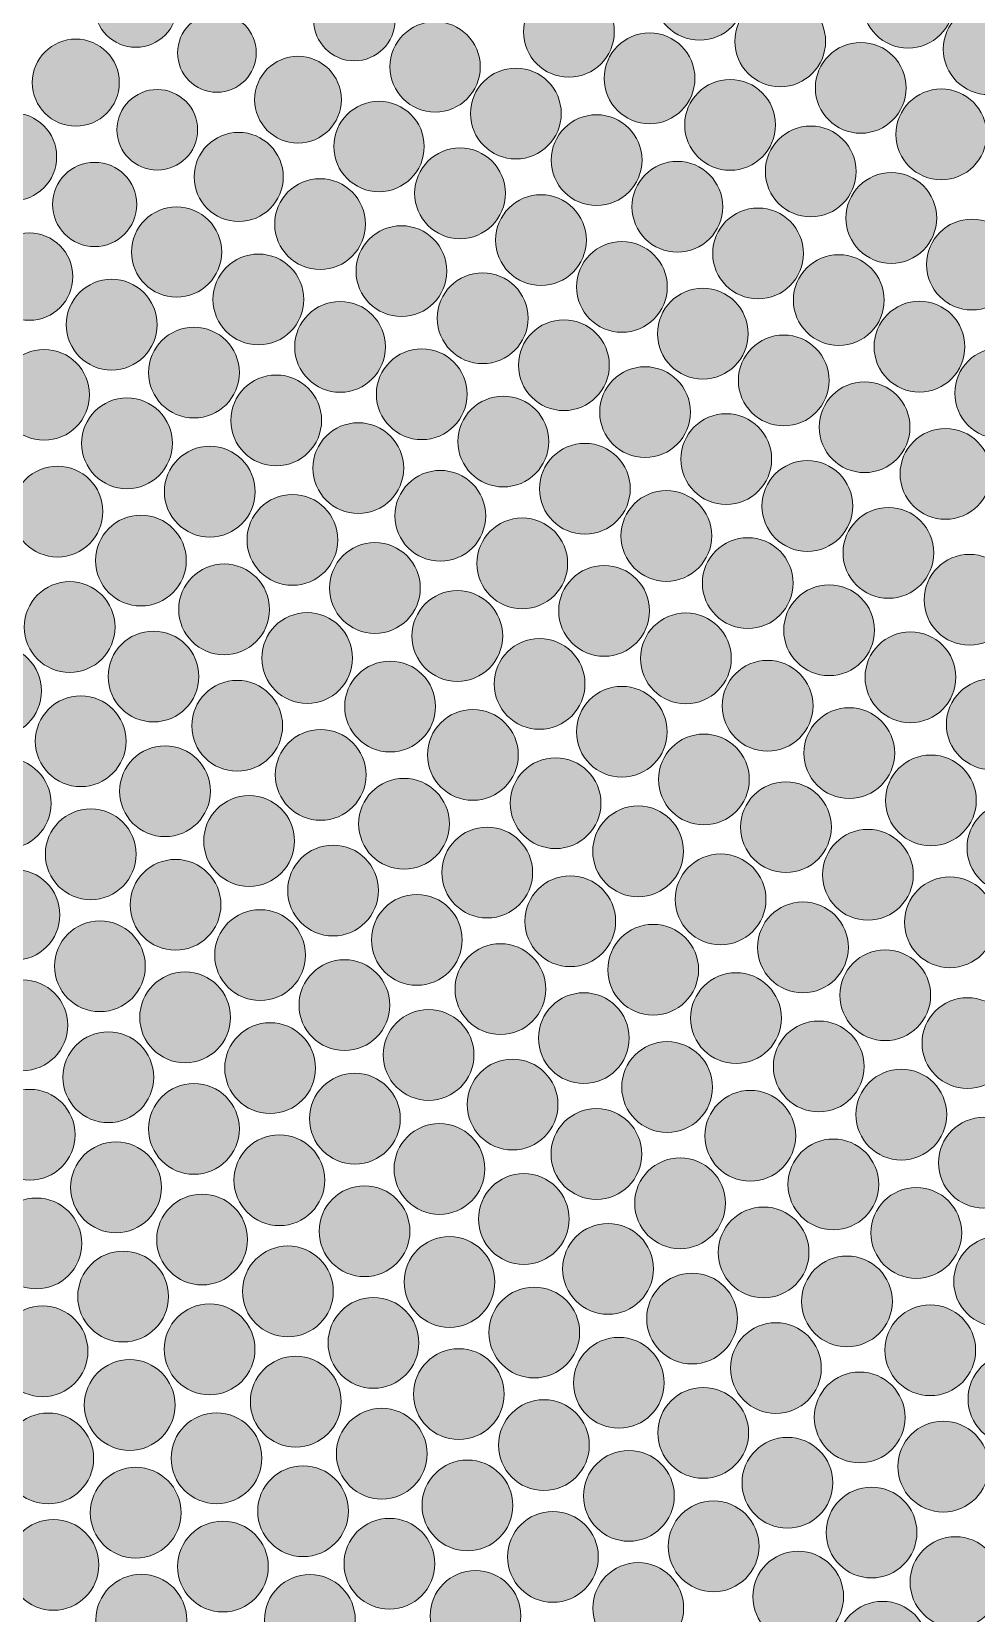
# Model space of a CAD drawing. Extents: x 3515 to 4006, y 175 to 667.
# Drawn here: x 3858 to 3908.4, y 257.7 to 342.1 of the extents above; entities that cross this region are included whole.
import ezdxf

# ---------------------------------------------------------------- set-up
doc = ezdxf.new("R2010")
doc.units = 0
doc.header["$MEASUREMENT"] = 0
doc.layers.add('Capa 1', color=7, linetype='Continuous', lineweight=0)

# ---------------------------------------------------------------- blocks, each defined once
blk = doc.blocks.new('Block_0')
at = {"layer": 'Capa 1', "true_color": 0x000000, "transparency": 33554687}
h = blk.add_hatch(color=18, dxfattribs=at)
h.dxf.hatch_style = 2
edge = h.paths.add_edge_path()
edge.add_arc((3893.641, 344.034), 2.421, 0, 360)
h = blk.add_hatch(color=18, dxfattribs=at)
h.dxf.hatch_style = 2
edge = h.paths.add_edge_path()
edge.add_arc((3904.763, 343.613), 2.421, 0, 360)
h = blk.add_hatch(color=18, dxfattribs=at)
h.dxf.hatch_style = 2
edge = h.paths.add_edge_path()
edge.add_arc((3863.562, 343.442), 2.205, 0, 360)
h = blk.add_hatch(color=18, dxfattribs=at)
h.dxf.hatch_style = 2
edge = h.paths.add_edge_path()
edge.add_arc((3875.22, 342.68), 2.167, 0, 360)
h = blk.add_hatch(color=18, dxfattribs=at)
h.dxf.hatch_style = 2
edge = h.paths.add_edge_path()
edge.add_arc((3886.667, 342.061), 2.421, 0, 360)
h = blk.add_hatch(color=18, dxfattribs=at)
h.dxf.hatch_style = 2
edge = h.paths.add_edge_path()
edge.add_arc((3897.939, 341.553), 2.421, 0, 360)
h = blk.add_hatch(color=18, dxfattribs=at)
h.dxf.hatch_style = 2
edge = h.paths.add_edge_path()
edge.add_arc((3909.063, 341.13), 2.421, 0, 360)
h = blk.add_hatch(color=18, dxfattribs=at)
h.dxf.hatch_style = 2
edge = h.paths.add_edge_path()
edge.add_arc((3867.889, 340.941), 2.101, 0, 360)
h = blk.add_hatch(color=18, dxfattribs=at)
h.dxf.hatch_style = 2
edge = h.paths.add_edge_path()
edge.add_arc((3879.529, 340.191), 2.41, 0, 360)
h = blk.add_hatch(color=18, dxfattribs=at)
h.dxf.hatch_style = 2
edge = h.paths.add_edge_path()
edge.add_arc((3860.358, 339.352), 2.321, 0, 360)
h = blk.add_hatch(color=18, dxfattribs=at)
h.dxf.hatch_style = 2
edge = h.paths.add_edge_path()
edge.add_arc((3890.968, 339.579), 2.421, 0, 360)
h = blk.add_hatch(color=18, dxfattribs=at)
h.dxf.hatch_style = 2
edge = h.paths.add_edge_path()
edge.add_arc((3902.237, 339.072), 2.421, 0, 360)
h = blk.add_hatch(color=18, dxfattribs=at)
h.dxf.hatch_style = 2
edge = h.paths.add_edge_path()
edge.add_arc((3872.213, 338.442), 2.315, 0, 360)
h = blk.add_hatch(color=18, dxfattribs=at)
h.dxf.hatch_style = 2
edge = h.paths.add_edge_path()
edge.add_arc((3883.837, 337.703), 2.421, 0, 360)
h = blk.add_hatch(color=18, dxfattribs=at)
h.dxf.hatch_style = 2
edge = h.paths.add_edge_path()
edge.add_arc((3895.267, 337.096), 2.421, 0, 360)
h = blk.add_hatch(color=18, dxfattribs=at)
h.dxf.hatch_style = 2
edge = h.paths.add_edge_path()
edge.add_arc((3864.706, 336.834), 2.15, 0, 360)
h = blk.add_hatch(color=18, dxfattribs=at)
h.dxf.hatch_style = 2
edge = h.paths.add_edge_path()
edge.add_arc((3876.536, 335.944), 2.411, 0, 360)
h = blk.add_hatch(color=18, dxfattribs=at)
h.dxf.hatch_style = 2
edge = h.paths.add_edge_path()
edge.add_arc((3906.534, 336.591), 2.421, 0, 360)
h = blk.add_hatch(color=18, dxfattribs=at)
h.dxf.hatch_style = 2
edge = h.paths.add_edge_path()
edge.add_arc((3856.991, 335.394), 2.346, 0, 360)
h = blk.add_hatch(color=18, dxfattribs=at)
h.dxf.hatch_style = 2
edge = h.paths.add_edge_path()
edge.add_arc((3888.145, 335.216), 2.421, 0, 360)
h = blk.add_hatch(color=18, dxfattribs=at)
h.dxf.hatch_style = 2
edge = h.paths.add_edge_path()
edge.add_arc((3869.05, 334.319), 2.377, 0, 360)
h = blk.add_hatch(color=18, dxfattribs=at)
h.dxf.hatch_style = 2
edge = h.paths.add_edge_path()
edge.add_arc((3899.567, 334.613), 2.421, 0, 360)
h = blk.add_hatch(color=18, dxfattribs=at)
h.dxf.hatch_style = 2
edge = h.paths.add_edge_path()
edge.add_arc((3880.857, 333.447), 2.42, 0, 360)
h = blk.add_hatch(color=18, dxfattribs=at)
h.dxf.hatch_style = 2
edge = h.paths.add_edge_path()
edge.add_arc((3861.365, 332.854), 2.246, 0, 360)
h = blk.add_hatch(color=18, dxfattribs=at)
h.dxf.hatch_style = 2
edge = h.paths.add_edge_path()
edge.add_arc((3892.452, 332.729), 2.421, 0, 360)
h = blk.add_hatch(color=18, dxfattribs=at)
h.dxf.hatch_style = 2
edge = h.paths.add_edge_path()
edge.add_arc((3873.391, 331.807), 2.421, 0, 360)
h = blk.add_hatch(color=18, dxfattribs=at)
h.dxf.hatch_style = 2
edge = h.paths.add_edge_path()
edge.add_arc((3903.867, 332.131), 2.421, 0, 360)
h = blk.add_hatch(color=18, dxfattribs=at)
h.dxf.hatch_style = 2
edge = h.paths.add_edge_path()
edge.add_arc((3885.176, 330.951), 2.421, 0, 360)
h = blk.add_hatch(color=18, dxfattribs=at)
h.dxf.hatch_style = 2
edge = h.paths.add_edge_path()
edge.add_arc((3865.735, 330.318), 2.406, 0, 360)
h = blk.add_hatch(color=18, dxfattribs=at)
h.dxf.hatch_style = 2
edge = h.paths.add_edge_path()
edge.add_arc((3896.758, 330.242), 2.421, 0, 360)
h = blk.add_hatch(color=18, dxfattribs=at)
h.dxf.hatch_style = 2
edge = h.paths.add_edge_path()
edge.add_arc((3877.729, 329.297), 2.421, 0, 360)
h = blk.add_hatch(color=18, dxfattribs=at)
h.dxf.hatch_style = 2
edge = h.paths.add_edge_path()
edge.add_arc((3908.167, 329.649), 2.421, 0, 360)
h = blk.add_hatch(color=18, dxfattribs=at)
h.dxf.hatch_style = 2
edge = h.paths.add_edge_path()
edge.add_arc((3857.873, 329.005), 2.33, 0, 360)
h = blk.add_hatch(color=18, dxfattribs=at)
h.dxf.hatch_style = 2
edge = h.paths.add_edge_path()
edge.add_arc((3889.494, 328.456), 2.421, 0, 360)
h = blk.add_hatch(color=18, dxfattribs=at)
h.dxf.hatch_style = 2
edge = h.paths.add_edge_path()
edge.add_arc((3870.099, 327.786), 2.421, 0, 360)
h = blk.add_hatch(color=18, dxfattribs=at)
h.dxf.hatch_style = 2
edge = h.paths.add_edge_path()
edge.add_arc((3901.064, 327.755), 2.421, 0, 360)
h = blk.add_hatch(color=18, dxfattribs=at)
h.dxf.hatch_style = 2
edge = h.paths.add_edge_path()
edge.add_arc((3882.065, 326.788), 2.421, 0, 360)
h = blk.add_hatch(color=18, dxfattribs=at)
h.dxf.hatch_style = 2
edge = h.paths.add_edge_path()
edge.add_arc((3862.272, 326.443), 2.421, 0, 360)
h = blk.add_hatch(color=18, dxfattribs=at)
h.dxf.hatch_style = 2
edge = h.paths.add_edge_path()
edge.add_arc((3893.811, 325.962), 2.421, 0, 360)
h = blk.add_hatch(color=18, dxfattribs=at)
h.dxf.hatch_style = 2
edge = h.paths.add_edge_path()
edge.add_arc((3874.459, 325.258), 2.421, 0, 360)
h = blk.add_hatch(color=18, dxfattribs=at)
h.dxf.hatch_style = 2
edge = h.paths.add_edge_path()
edge.add_arc((3905.369, 325.269), 2.421, 0, 360)
h = blk.add_hatch(color=18, dxfattribs=at)
h.dxf.hatch_style = 2
edge = h.paths.add_edge_path()
edge.add_arc((3886.399, 324.282), 2.421, 0, 360)
h = blk.add_hatch(color=18, dxfattribs=at)
h.dxf.hatch_style = 2
edge = h.paths.add_edge_path()
edge.add_arc((3866.664, 323.887), 2.421, 0, 360)
h = blk.add_hatch(color=18, dxfattribs=at)
h.dxf.hatch_style = 2
edge = h.paths.add_edge_path()
edge.add_arc((3898.127, 323.468), 2.421, 0, 360)
h = blk.add_hatch(color=18, dxfattribs=at)
h.dxf.hatch_style = 2
edge = h.paths.add_edge_path()
edge.add_arc((3858.667, 322.701), 2.42, 0, 360)
h = blk.add_hatch(color=18, dxfattribs=at)
h.dxf.hatch_style = 2
edge = h.paths.add_edge_path()
edge.add_arc((3878.816, 322.734), 2.421, 0, 360)
h = blk.add_hatch(color=18, dxfattribs=at)
h.dxf.hatch_style = 2
edge = h.paths.add_edge_path()
edge.add_arc((3909.674, 322.784), 2.421, 0, 360)
h = blk.add_hatch(color=18, dxfattribs=at)
h.dxf.hatch_style = 2
edge = h.paths.add_edge_path()
edge.add_arc((3890.73, 321.777), 2.421, 0, 360)
h = blk.add_hatch(color=18, dxfattribs=at)
h.dxf.hatch_style = 2
edge = h.paths.add_edge_path()
edge.add_arc((3871.05, 321.336), 2.421, 0, 360)
h = blk.add_hatch(color=18, dxfattribs=at)
h.dxf.hatch_style = 2
edge = h.paths.add_edge_path()
edge.add_arc((3902.442, 320.976), 2.421, 0, 360)
h = blk.add_hatch(color=18, dxfattribs=at)
h.dxf.hatch_style = 2
edge = h.paths.add_edge_path()
edge.add_arc((3863.09, 320.115), 2.421, 0, 360)
h = blk.add_hatch(color=18, dxfattribs=at)
h.dxf.hatch_style = 2
edge = h.paths.add_edge_path()
edge.add_arc((3883.168, 320.212), 2.421, 0, 360)
h = blk.add_hatch(color=18, dxfattribs=at)
h.dxf.hatch_style = 2
edge = h.paths.add_edge_path()
edge.add_arc((3895.06, 319.274), 2.421, 0, 360)
h = blk.add_hatch(color=18, dxfattribs=at)
h.dxf.hatch_style = 2
edge = h.paths.add_edge_path()
edge.add_arc((3875.431, 318.791), 2.421, 0, 360)
h = blk.add_hatch(color=18, dxfattribs=at)
h.dxf.hatch_style = 2
edge = h.paths.add_edge_path()
edge.add_arc((3906.756, 318.484), 2.421, 0, 360)
h = blk.add_hatch(color=18, dxfattribs=at)
h.dxf.hatch_style = 2
edge = h.paths.add_edge_path()
edge.add_arc((3867.506, 317.536), 2.421, 0, 360)
h = blk.add_hatch(color=18, dxfattribs=at)
h.dxf.hatch_style = 2
edge = h.paths.add_edge_path()
edge.add_arc((3887.518, 317.692), 2.421, 0, 360)
h = blk.add_hatch(color=18, dxfattribs=at)
h.dxf.hatch_style = 2
edge = h.paths.add_edge_path()
edge.add_arc((3859.383, 316.473), 2.421, 0, 360)
h = blk.add_hatch(color=18, dxfattribs=at)
h.dxf.hatch_style = 2
edge = h.paths.add_edge_path()
edge.add_arc((3899.387, 316.772), 2.421, 0, 360)
h = blk.add_hatch(color=18, dxfattribs=at)
h.dxf.hatch_style = 2
edge = h.paths.add_edge_path()
edge.add_arc((3879.806, 316.249), 2.421, 0, 360)
h = blk.add_hatch(color=18, dxfattribs=at)
h.dxf.hatch_style = 2
edge = h.paths.add_edge_path()
edge.add_arc((3871.915, 314.964), 2.421, 0, 360)
h = blk.add_hatch(color=18, dxfattribs=at)
h.dxf.hatch_style = 2
edge = h.paths.add_edge_path()
edge.add_arc((3891.865, 315.176), 2.421, 0, 360)
h = blk.add_hatch(color=18, dxfattribs=at)
h.dxf.hatch_style = 2
edge = h.paths.add_edge_path()
edge.add_arc((3903.713, 314.271), 2.421, 0, 360)
h = blk.add_hatch(color=18, dxfattribs=at)
h.dxf.hatch_style = 2
edge = h.paths.add_edge_path()
edge.add_arc((3863.832, 313.862), 2.421, 0, 360)
h = blk.add_hatch(color=18, dxfattribs=at)
h.dxf.hatch_style = 2
edge = h.paths.add_edge_path()
edge.add_arc((3884.178, 313.712), 2.421, 0, 360)
h = blk.add_hatch(color=18, dxfattribs=at)
h.dxf.hatch_style = 2
edge = h.paths.add_edge_path()
edge.add_arc((3876.317, 312.399), 2.421, 0, 360)
h = blk.add_hatch(color=18, dxfattribs=at)
h.dxf.hatch_style = 2
edge = h.paths.add_edge_path()
edge.add_arc((3896.208, 312.661), 2.421, 0, 360)
h = blk.add_hatch(color=18, dxfattribs=at)
h.dxf.hatch_style = 2
edge = h.paths.add_edge_path()
edge.add_arc((3908.038, 311.771), 2.421, 0, 360)
h = blk.add_hatch(color=18, dxfattribs=at)
h.dxf.hatch_style = 2
edge = h.paths.add_edge_path()
edge.add_arc((3868.271, 311.259), 2.421, 0, 360)
h = blk.add_hatch(color=18, dxfattribs=at)
h.dxf.hatch_style = 2
edge = h.paths.add_edge_path()
edge.add_arc((3888.545, 311.178), 2.421, 0, 360)
h = blk.add_hatch(color=18, dxfattribs=at)
h.dxf.hatch_style = 2
edge = h.paths.add_edge_path()
edge.add_arc((3860.031, 310.318), 2.421, 0, 360)
h = blk.add_hatch(color=18, dxfattribs=at)
h.dxf.hatch_style = 2
edge = h.paths.add_edge_path()
edge.add_arc((3880.713, 309.839), 2.421, 0, 360)
h = blk.add_hatch(color=18, dxfattribs=at)
h.dxf.hatch_style = 2
edge = h.paths.add_edge_path()
edge.add_arc((3900.55, 310.148), 2.421, 0, 360)
h = blk.add_hatch(color=18, dxfattribs=at)
h.dxf.hatch_style = 2
edge = h.paths.add_edge_path()
edge.add_arc((3872.703, 308.665), 2.421, 0, 360)
h = blk.add_hatch(color=18, dxfattribs=at)
h.dxf.hatch_style = 2
edge = h.paths.add_edge_path()
edge.add_arc((3892.908, 308.647), 2.421, 0, 360)
h = blk.add_hatch(color=18, dxfattribs=at)
h.dxf.hatch_style = 2
edge = h.paths.add_edge_path()
edge.add_arc((3864.505, 307.679), 2.421, 0, 360)
h = blk.add_hatch(color=18, dxfattribs=at)
h.dxf.hatch_style = 2
edge = h.paths.add_edge_path()
edge.add_arc((3885.103, 307.284), 2.421, 0, 360)
h = blk.add_hatch(color=18, dxfattribs=at)
h.dxf.hatch_style = 2
edge = h.paths.add_edge_path()
edge.add_arc((3904.889, 307.637), 2.421, 0, 360)
h = blk.add_hatch(color=18, dxfattribs=at)
h.dxf.hatch_style = 2
edge = h.paths.add_edge_path()
edge.add_arc((3856.109, 306.908), 2.421, 0, 360)
h = blk.add_hatch(color=18, dxfattribs=at)
h.dxf.hatch_style = 2
edge = h.paths.add_edge_path()
edge.add_arc((3877.127, 306.078), 2.421, 0, 360)
h = blk.add_hatch(color=18, dxfattribs=at)
h.dxf.hatch_style = 2
edge = h.paths.add_edge_path()
edge.add_arc((3897.268, 306.119), 2.421, 0, 360)
h = blk.add_hatch(color=18, dxfattribs=at)
h.dxf.hatch_style = 2
edge = h.paths.add_edge_path()
edge.add_arc((3868.969, 305.051), 2.421, 0, 360)
h = blk.add_hatch(color=18, dxfattribs=at)
h.dxf.hatch_style = 2
edge = h.paths.add_edge_path()
edge.add_arc((3889.489, 304.734), 2.421, 0, 360)
h = blk.add_hatch(color=18, dxfattribs=at)
h.dxf.hatch_style = 2
edge = h.paths.add_edge_path()
edge.add_arc((3909.226, 305.128), 2.421, 0, 360)
h = blk.add_hatch(color=18, dxfattribs=at)
h.dxf.hatch_style = 2
edge = h.paths.add_edge_path()
edge.add_arc((3860.62, 304.228), 2.421, 0, 360)
h = blk.add_hatch(color=18, dxfattribs=at)
h.dxf.hatch_style = 2
edge = h.paths.add_edge_path()
edge.add_arc((3881.544, 303.498), 2.421, 0, 360)
h = blk.add_hatch(color=18, dxfattribs=at)
h.dxf.hatch_style = 2
edge = h.paths.add_edge_path()
edge.add_arc((3901.625, 303.594), 2.421, 0, 360)
h = blk.add_hatch(color=18, dxfattribs=at)
h.dxf.hatch_style = 2
edge = h.paths.add_edge_path()
edge.add_arc((3873.423, 302.433), 2.421, 0, 360)
h = blk.add_hatch(color=18, dxfattribs=at)
h.dxf.hatch_style = 2
edge = h.paths.add_edge_path()
edge.add_arc((3893.87, 302.188), 2.421, 0, 360)
h = blk.add_hatch(color=18, dxfattribs=at)
h.dxf.hatch_style = 2
edge = h.paths.add_edge_path()
edge.add_arc((3865.118, 301.561), 2.421, 0, 360)
h = blk.add_hatch(color=18, dxfattribs=at)
h.dxf.hatch_style = 2
edge = h.paths.add_edge_path()
edge.add_arc((3856.62, 300.91), 2.421, 0, 360)
h = blk.add_hatch(color=18, dxfattribs=at)
h.dxf.hatch_style = 2
edge = h.paths.add_edge_path()
edge.add_arc((3885.955, 300.924), 2.421, 0, 360)
h = blk.add_hatch(color=18, dxfattribs=at)
h.dxf.hatch_style = 2
edge = h.paths.add_edge_path()
edge.add_arc((3905.978, 301.072), 2.421, 0, 360)
h = blk.add_hatch(color=18, dxfattribs=at)
h.dxf.hatch_style = 2
edge = h.paths.add_edge_path()
edge.add_arc((3877.869, 299.824), 2.421, 0, 360)
h = blk.add_hatch(color=18, dxfattribs=at)
h.dxf.hatch_style = 2
edge = h.paths.add_edge_path()
edge.add_arc((3898.247, 299.645), 2.421, 0, 360)
h = blk.add_hatch(color=18, dxfattribs=at)
h.dxf.hatch_style = 2
edge = h.paths.add_edge_path()
edge.add_arc((3869.606, 298.907), 2.421, 0, 360)
h = blk.add_hatch(color=18, dxfattribs=at)
h.dxf.hatch_style = 2
edge = h.paths.add_edge_path()
edge.add_arc((3861.156, 298.199), 2.421, 0, 360)
h = blk.add_hatch(color=18, dxfattribs=at)
h.dxf.hatch_style = 2
edge = h.paths.add_edge_path()
edge.add_arc((3890.359, 298.356), 2.421, 0, 360)
h = blk.add_hatch(color=18, dxfattribs=at)
h.dxf.hatch_style = 2
edge = h.paths.add_edge_path()
edge.add_arc((3910.329, 298.551), 2.421, 0, 360)
h = blk.add_hatch(color=18, dxfattribs=at)
h.dxf.hatch_style = 2
edge = h.paths.add_edge_path()
edge.add_arc((3882.308, 297.223), 2.421, 0, 360)
h = blk.add_hatch(color=18, dxfattribs=at)
h.dxf.hatch_style = 2
edge = h.paths.add_edge_path()
edge.add_arc((3902.62, 297.106), 2.421, 0, 360)
h = blk.add_hatch(color=18, dxfattribs=at)
h.dxf.hatch_style = 2
edge = h.paths.add_edge_path()
edge.add_arc((3874.084, 296.264), 2.421, 0, 360)
h = blk.add_hatch(color=18, dxfattribs=at)
h.dxf.hatch_style = 2
edge = h.paths.add_edge_path()
edge.add_arc((3865.679, 295.504), 2.421, 0, 360)
h = blk.add_hatch(color=18, dxfattribs=at)
h.dxf.hatch_style = 2
edge = h.paths.add_edge_path()
edge.add_arc((3894.759, 295.793), 2.421, 0, 360)
h = blk.add_hatch(color=18, dxfattribs=at)
h.dxf.hatch_style = 2
edge = h.paths.add_edge_path()
edge.add_arc((3857.086, 294.969), 2.421, 0, 360)
h = blk.add_hatch(color=18, dxfattribs=at)
h.dxf.hatch_style = 2
edge = h.paths.add_edge_path()
edge.add_arc((3886.739, 294.629), 2.421, 0, 360)
h = blk.add_hatch(color=18, dxfattribs=at)
h.dxf.hatch_style = 2
edge = h.paths.add_edge_path()
edge.add_arc((3906.989, 294.571), 2.421, 0, 360)
h = blk.add_hatch(color=18, dxfattribs=at)
h.dxf.hatch_style = 2
edge = h.paths.add_edge_path()
edge.add_arc((3870.19, 292.823), 2.421, 0, 360)
h = blk.add_hatch(color=18, dxfattribs=at)
h.dxf.hatch_style = 2
edge = h.paths.add_edge_path()
edge.add_arc((3878.552, 293.632), 2.421, 0, 360)
h = blk.add_hatch(color=18, dxfattribs=at)
h.dxf.hatch_style = 2
edge = h.paths.add_edge_path()
edge.add_arc((3899.153, 293.235), 2.421, 0, 360)
h = blk.add_hatch(color=18, dxfattribs=at)
h.dxf.hatch_style = 2
edge = h.paths.add_edge_path()
edge.add_arc((3861.646, 292.227), 2.421, 0, 360)
h = blk.add_hatch(color=18, dxfattribs=at)
h.dxf.hatch_style = 2
edge = h.paths.add_edge_path()
edge.add_arc((3891.163, 292.042), 2.421, 0, 360)
h = blk.add_hatch(color=18, dxfattribs=at)
h.dxf.hatch_style = 2
edge = h.paths.add_edge_path()
edge.add_arc((3883.011, 291.008), 2.421, 0, 360)
h = blk.add_hatch(color=18, dxfattribs=at)
h.dxf.hatch_style = 2
edge = h.paths.add_edge_path()
edge.add_arc((3903.543, 290.681), 2.421, 0, 360)
h = blk.add_hatch(color=18, dxfattribs=at)
h.dxf.hatch_style = 2
edge = h.paths.add_edge_path()
edge.add_arc((3866.192, 289.503), 2.421, 0, 360)
h = blk.add_hatch(color=18, dxfattribs=at)
h.dxf.hatch_style = 2
edge = h.paths.add_edge_path()
edge.add_arc((3874.69, 290.154), 2.421, 0, 360)
h = blk.add_hatch(color=18, dxfattribs=at)
h.dxf.hatch_style = 2
edge = h.paths.add_edge_path()
edge.add_arc((3895.581, 289.461), 2.421, 0, 360)
h = blk.add_hatch(color=18, dxfattribs=at)
h.dxf.hatch_style = 2
edge = h.paths.add_edge_path()
edge.add_arc((3857.51, 289.08), 2.421, 0, 360)
h = blk.add_hatch(color=18, dxfattribs=at)
h.dxf.hatch_style = 2
edge = h.paths.add_edge_path()
edge.add_arc((3887.463, 288.393), 2.421, 0, 360)
h = blk.add_hatch(color=18, dxfattribs=at)
h.dxf.hatch_style = 2
edge = h.paths.add_edge_path()
edge.add_arc((3907.928, 288.131), 2.421, 0, 360)
h = blk.add_hatch(color=18, dxfattribs=at)
h.dxf.hatch_style = 2
edge = h.paths.add_edge_path()
edge.add_arc((3879.18, 287.497), 2.421, 0, 360)
h = blk.add_hatch(color=18, dxfattribs=at)
h.dxf.hatch_style = 2
edge = h.paths.add_edge_path()
edge.add_arc((3862.094, 286.308), 2.421, 0, 360)
h = blk.add_hatch(color=18, dxfattribs=at)
h.dxf.hatch_style = 2
edge = h.paths.add_edge_path()
edge.add_arc((3870.726, 286.794), 2.421, 0, 360)
h = blk.add_hatch(color=18, dxfattribs=at)
h.dxf.hatch_style = 2
edge = h.paths.add_edge_path()
edge.add_arc((3899.994, 286.885), 2.421, 0, 360)
h = blk.add_hatch(color=18, dxfattribs=at)
h.dxf.hatch_style = 2
edge = h.paths.add_edge_path()
edge.add_arc((3891.907, 285.786), 2.421, 0, 360)
h = blk.add_hatch(color=18, dxfattribs=at)
h.dxf.hatch_style = 2
edge = h.paths.add_edge_path()
edge.add_arc((3883.661, 284.851), 2.421, 0, 360)
h = blk.add_hatch(color=18, dxfattribs=at)
h.dxf.hatch_style = 2
edge = h.paths.add_edge_path()
edge.add_arc((3866.663, 283.554), 2.421, 0, 360)
h = blk.add_hatch(color=18, dxfattribs=at)
h.dxf.hatch_style = 2
edge = h.paths.add_edge_path()
edge.add_arc((3875.248, 284.1), 2.421, 0, 360)
h = blk.add_hatch(color=18, dxfattribs=at)
h.dxf.hatch_style = 2
edge = h.paths.add_edge_path()
edge.add_arc((3904.401, 284.315), 2.421, 0, 360)
h = blk.add_hatch(color=18, dxfattribs=at)
h.dxf.hatch_style = 2
edge = h.paths.add_edge_path()
edge.add_arc((3857.899, 283.241), 2.421, 0, 360)
h = blk.add_hatch(color=18, dxfattribs=at)
h.dxf.hatch_style = 2
edge = h.paths.add_edge_path()
edge.add_arc((3896.344, 283.186), 2.421, 0, 360)
h = blk.add_hatch(color=18, dxfattribs=at)
h.dxf.hatch_style = 2
edge = h.paths.add_edge_path()
edge.add_arc((3888.133, 282.214), 2.421, 0, 360)
h = blk.add_hatch(color=18, dxfattribs=at)
h.dxf.hatch_style = 2
edge = h.paths.add_edge_path()
edge.add_arc((3879.76, 281.418), 2.421, 0, 360)
h = blk.add_hatch(color=18, dxfattribs=at)
h.dxf.hatch_style = 2
edge = h.paths.add_edge_path()
edge.add_arc((3908.803, 281.75), 2.421, 0, 360)
h = blk.add_hatch(color=18, dxfattribs=at)
h.dxf.hatch_style = 2
edge = h.paths.add_edge_path()
edge.add_arc((3862.505, 280.437), 2.421, 0, 360)
h = blk.add_hatch(color=18, dxfattribs=at)
h.dxf.hatch_style = 2
edge = h.paths.add_edge_path()
edge.add_arc((3871.219, 280.818), 2.421, 0, 360)
h = blk.add_hatch(color=18, dxfattribs=at)
h.dxf.hatch_style = 2
edge = h.paths.add_edge_path()
edge.add_arc((3900.775, 280.593), 2.421, 0, 360)
h = blk.add_hatch(color=18, dxfattribs=at)
h.dxf.hatch_style = 2
edge = h.paths.add_edge_path()
edge.add_arc((3892.596, 279.586), 2.421, 0, 360)
h = blk.add_hatch(color=18, dxfattribs=at)
h.dxf.hatch_style = 2
edge = h.paths.add_edge_path()
edge.add_arc((3884.261, 278.748), 2.421, 0, 360)
h = blk.add_hatch(color=18, dxfattribs=at)
h.dxf.hatch_style = 2
edge = h.paths.add_edge_path()
edge.add_arc((3867.097, 277.654), 2.421, 0, 360)
h = blk.add_hatch(color=18, dxfattribs=at)
h.dxf.hatch_style = 2
edge = h.paths.add_edge_path()
edge.add_arc((3875.763, 278.096), 2.421, 0, 360)
h = blk.add_hatch(color=18, dxfattribs=at)
h.dxf.hatch_style = 2
edge = h.paths.add_edge_path()
edge.add_arc((3905.2, 278.005), 2.421, 0, 360)
h = blk.add_hatch(color=18, dxfattribs=at)
h.dxf.hatch_style = 2
edge = h.paths.add_edge_path()
edge.add_arc((3858.256, 277.446), 2.421, 0, 360)
h = blk.add_hatch(color=18, dxfattribs=at)
h.dxf.hatch_style = 2
edge = h.paths.add_edge_path()
edge.add_arc((3897.053, 276.967), 2.421, 0, 360)
h = blk.add_hatch(color=18, dxfattribs=at)
h.dxf.hatch_style = 2
edge = h.paths.add_edge_path()
edge.add_arc((3888.753, 276.089), 2.421, 0, 360)
h = blk.add_hatch(color=18, dxfattribs=at)
h.dxf.hatch_style = 2
edge = h.paths.add_edge_path()
edge.add_arc((3880.296, 275.389), 2.421, 0, 360)
h = blk.add_hatch(color=18, dxfattribs=at)
h.dxf.hatch_style = 2
edge = h.paths.add_edge_path()
edge.add_arc((3909.619, 275.423), 2.421, 0, 360)
h = blk.add_hatch(color=18, dxfattribs=at)
h.dxf.hatch_style = 2
edge = h.paths.add_edge_path()
edge.add_arc((3862.884, 274.612), 2.421, 0, 360)
h = blk.add_hatch(color=18, dxfattribs=at)
h.dxf.hatch_style = 2
edge = h.paths.add_edge_path()
edge.add_arc((3871.674, 274.889), 2.421, 0, 360)
h = blk.add_hatch(color=18, dxfattribs=at)
h.dxf.hatch_style = 2
edge = h.paths.add_edge_path()
edge.add_arc((3901.502, 274.354), 2.421, 0, 360)
h = blk.add_hatch(color=18, dxfattribs=at)
h.dxf.hatch_style = 2
edge = h.paths.add_edge_path()
edge.add_arc((3893.237, 273.439), 2.421, 0, 360)
h = blk.add_hatch(color=18, dxfattribs=at)
h.dxf.hatch_style = 2
edge = h.paths.add_edge_path()
edge.add_arc((3884.818, 272.695), 2.421, 0, 360)
h = blk.add_hatch(color=18, dxfattribs=at)
h.dxf.hatch_style = 2
edge = h.paths.add_edge_path()
edge.add_arc((3867.496, 271.799), 2.421, 0, 360)
h = blk.add_hatch(color=18, dxfattribs=at)
h.dxf.hatch_style = 2
edge = h.paths.add_edge_path()
edge.add_arc((3876.239, 272.141), 2.421, 0, 360)
h = blk.add_hatch(color=18, dxfattribs=at)
h.dxf.hatch_style = 2
edge = h.paths.add_edge_path()
edge.add_arc((3905.944, 271.749), 2.421, 0, 360)
h = blk.add_hatch(color=18, dxfattribs=at)
h.dxf.hatch_style = 2
edge = h.paths.add_edge_path()
edge.add_arc((3858.584, 271.694), 2.421, 0, 360)
h = blk.add_hatch(color=18, dxfattribs=at)
h.dxf.hatch_style = 2
edge = h.paths.add_edge_path()
edge.add_arc((3897.712, 270.799), 2.421, 0, 360)
h = blk.add_hatch(color=18, dxfattribs=at)
h.dxf.hatch_style = 2
edge = h.paths.add_edge_path()
edge.add_arc((3880.793, 269.409), 2.421, 0, 360)
h = blk.add_hatch(color=18, dxfattribs=at)
h.dxf.hatch_style = 2
edge = h.paths.add_edge_path()
edge.add_arc((3889.33, 270.013), 2.421, 0, 360)
h = blk.add_hatch(color=18, dxfattribs=at)
h.dxf.hatch_style = 2
edge = h.paths.add_edge_path()
edge.add_arc((3863.233, 268.829), 2.421, 0, 360)
h = blk.add_hatch(color=18, dxfattribs=at)
h.dxf.hatch_style = 2
edge = h.paths.add_edge_path()
edge.add_arc((3872.095, 269.006), 2.421, 0, 360)
h = blk.add_hatch(color=18, dxfattribs=at)
h.dxf.hatch_style = 2
edge = h.paths.add_edge_path()
edge.add_arc((3910.38, 269.15), 2.421, 0, 360)
h = blk.add_hatch(color=18, dxfattribs=at)
h.dxf.hatch_style = 2
edge = h.paths.add_edge_path()
edge.add_arc((3902.179, 268.167), 2.421, 0, 360)
h = blk.add_hatch(color=18, dxfattribs=at)
h.dxf.hatch_style = 2
edge = h.paths.add_edge_path()
edge.add_arc((3885.334, 266.69), 2.421, 0, 360)
h = blk.add_hatch(color=18, dxfattribs=at)
h.dxf.hatch_style = 2
edge = h.paths.add_edge_path()
edge.add_arc((3893.832, 267.342), 2.421, 0, 360)
h = blk.add_hatch(color=18, dxfattribs=at)
h.dxf.hatch_style = 2
edge = h.paths.add_edge_path()
edge.add_arc((3858.887, 265.98), 2.421, 0, 360)
h = blk.add_hatch(color=18, dxfattribs=at)
h.dxf.hatch_style = 2
edge = h.paths.add_edge_path()
edge.add_arc((3867.866, 265.987), 2.421, 0, 360)
h = blk.add_hatch(color=18, dxfattribs=at)
h.dxf.hatch_style = 2
edge = h.paths.add_edge_path()
edge.add_arc((3876.68, 266.231), 2.421, 0, 360)
h = blk.add_hatch(color=18, dxfattribs=at)
h.dxf.hatch_style = 2
edge = h.paths.add_edge_path()
edge.add_arc((3906.639, 265.543), 2.421, 0, 360)
h = blk.add_hatch(color=18, dxfattribs=at)
h.dxf.hatch_style = 2
edge = h.paths.add_edge_path()
edge.add_arc((3898.326, 264.68), 2.421, 0, 360)
h = blk.add_hatch(color=18, dxfattribs=at)
h.dxf.hatch_style = 2
edge = h.paths.add_edge_path()
edge.add_arc((3881.253, 263.473), 2.421, 0, 360)
h = blk.add_hatch(color=18, dxfattribs=at)
h.dxf.hatch_style = 2
edge = h.paths.add_edge_path()
edge.add_arc((3889.866, 263.984), 2.421, 0, 360)
h = blk.add_hatch(color=18, dxfattribs=at)
h.dxf.hatch_style = 2
edge = h.paths.add_edge_path()
edge.add_arc((3863.555, 263.085), 2.421, 0, 360)
h = blk.add_hatch(color=18, dxfattribs=at)
h.dxf.hatch_style = 2
edge = h.paths.add_edge_path()
edge.add_arc((3872.485, 263.166), 2.421, 0, 360)
h = blk.add_hatch(color=18, dxfattribs=at)
h.dxf.hatch_style = 2
edge = h.paths.add_edge_path()
edge.add_arc((3902.812, 262.029), 2.421, 0, 360)
h = blk.add_hatch(color=18, dxfattribs=at)
h.dxf.hatch_style = 2
edge = h.paths.add_edge_path()
edge.add_arc((3894.387, 261.291), 2.421, 0, 360)
h = blk.add_hatch(color=18, dxfattribs=at)
h.dxf.hatch_style = 2
edge = h.paths.add_edge_path()
edge.add_arc((3859.166, 260.303), 2.421, 0, 360)
h = blk.add_hatch(color=18, dxfattribs=at)
h.dxf.hatch_style = 2
edge = h.paths.add_edge_path()
edge.add_arc((3868.208, 260.214), 2.421, 0, 360)
h = blk.add_hatch(color=18, dxfattribs=at)
h.dxf.hatch_style = 2
edge = h.paths.add_edge_path()
edge.add_arc((3877.09, 260.364), 2.421, 0, 360)
h = blk.add_hatch(color=18, dxfattribs=at)
h.dxf.hatch_style = 2
edge = h.paths.add_edge_path()
edge.add_arc((3885.815, 260.73), 2.421, 0, 360)
h = blk.add_hatch(color=18, dxfattribs=at)
h.dxf.hatch_style = 2
edge = h.paths.add_edge_path()
edge.add_arc((3907.289, 259.385), 2.421, 0, 360)
h = blk.add_hatch(color=18, dxfattribs=at)
h.dxf.hatch_style = 2
edge = h.paths.add_edge_path()
edge.add_arc((3898.899, 258.608), 2.421, 0, 360)
h = blk.add_hatch(color=18, dxfattribs=at)
h.dxf.hatch_style = 2
edge = h.paths.add_edge_path()
edge.add_arc((3881.682, 257.579), 2.421, 0, 360)
h = blk.add_hatch(color=18, dxfattribs=at)
h.dxf.hatch_style = 2
edge = h.paths.add_edge_path()
edge.add_arc((3890.365, 258), 2.421, 0, 360)
h = blk.add_hatch(color=18, dxfattribs=at)
h.dxf.hatch_style = 2
edge = h.paths.add_edge_path()
edge.add_arc((3863.854, 257.378), 2.421, 0, 360)
h = blk.add_hatch(color=18, dxfattribs=at)
h.dxf.hatch_style = 2
edge = h.paths.add_edge_path()
edge.add_arc((3872.846, 257.365), 2.421, 0, 360)
h = blk.add_hatch(color=18, dxfattribs=at)
h.dxf.hatch_style = 2
edge = h.paths.add_edge_path()
edge.add_arc((3903.403, 255.936), 2.421, 0, 360)
at = {"layer": 'Capa 1'}
for centre, radius in [((3893.641, 344.034), 2.421), ((3904.763, 343.613), 2.421), ((3863.562, 343.442), 2.205), ((3875.22, 342.68), 2.167), ((3886.667, 342.061), 2.421), ((3897.939, 341.553), 2.421), ((3909.063, 341.13), 2.421), ((3867.889, 340.941), 2.101), ((3879.529, 340.191), 2.41), ((3860.358, 339.352), 2.321), ((3890.968, 339.579), 2.421), ((3902.237, 339.072), 2.421), ((3872.213, 338.442), 2.315), ((3883.837, 337.703), 2.421), ((3895.267, 337.096), 2.421), ((3864.706, 336.834), 2.15), ((3876.536, 335.944), 2.411), ((3906.534, 336.591), 2.421), ((3856.991, 335.394), 2.346), ((3888.145, 335.216), 2.421), ((3869.05, 334.319), 2.377), ((3899.567, 334.613), 2.421), ((3880.857, 333.447), 2.42), ((3861.365, 332.854), 2.246), ((3892.452, 332.729), 2.421), ((3873.391, 331.807), 2.421), ((3903.867, 332.131), 2.421), ((3885.176, 330.951), 2.421), ((3865.735, 330.318), 2.406), ((3896.758, 330.242), 2.421), ((3877.729, 329.297), 2.421), ((3908.167, 329.649), 2.421), ((3857.873, 329.005), 2.33), ((3889.494, 328.456), 2.421), ((3870.099, 327.786), 2.421), ((3901.064, 327.755), 2.421), ((3882.065, 326.788), 2.421), ((3862.272, 326.443), 2.421), ((3893.811, 325.962), 2.421), ((3874.459, 325.258), 2.421), ((3905.369, 325.269), 2.421), ((3886.399, 324.282), 2.421), ((3866.664, 323.887), 2.421), ((3898.127, 323.468), 2.421), ((3858.667, 322.701), 2.42), ((3878.816, 322.734), 2.421), ((3909.674, 322.784), 2.421), ((3890.73, 321.777), 2.421), ((3871.05, 321.336), 2.421), ((3902.442, 320.976), 2.421), ((3863.09, 320.115), 2.421), ((3883.168, 320.212), 2.421), ((3895.06, 319.274), 2.421), ((3875.431, 318.791), 2.421), ((3906.756, 318.484), 2.421), ((3867.506, 317.536), 2.421), ((3887.518, 317.692), 2.421), ((3859.383, 316.473), 2.421), ((3899.387, 316.772), 2.421), ((3879.806, 316.249), 2.421), ((3871.915, 314.964), 2.421), ((3891.865, 315.176), 2.421), ((3903.713, 314.271), 2.421), ((3863.832, 313.862), 2.421), ((3884.178, 313.712), 2.421), ((3876.317, 312.399), 2.421), ((3896.208, 312.661), 2.421), ((3908.038, 311.771), 2.421), ((3868.271, 311.259), 2.421), ((3888.545, 311.178), 2.421), ((3860.031, 310.318), 2.421), ((3880.713, 309.839), 2.421), ((3900.55, 310.148), 2.421), ((3872.703, 308.665), 2.421), ((3892.908, 308.647), 2.421), ((3864.505, 307.679), 2.421), ((3885.103, 307.284), 2.421), ((3904.889, 307.637), 2.421), ((3856.109, 306.908), 2.421), ((3877.127, 306.078), 2.421), ((3897.268, 306.119), 2.421), ((3868.969, 305.051), 2.421), ((3889.489, 304.734), 2.421), ((3909.226, 305.128), 2.421), ((3860.62, 304.228), 2.421), ((3881.544, 303.498), 2.421), ((3901.625, 303.594), 2.421), ((3873.423, 302.433), 2.421), ((3893.87, 302.188), 2.421), ((3865.118, 301.561), 2.421), ((3856.62, 300.91), 2.421), ((3885.955, 300.924), 2.421), ((3905.978, 301.072), 2.421), ((3877.869, 299.824), 2.421), ((3898.247, 299.645), 2.421), ((3869.606, 298.907), 2.421), ((3861.156, 298.199), 2.421), ((3890.359, 298.356), 2.421), ((3910.329, 298.551), 2.421), ((3882.308, 297.223), 2.421), ((3902.62, 297.106), 2.421), ((3874.084, 296.264), 2.421), ((3865.679, 295.504), 2.421), ((3894.759, 295.793), 2.421), ((3857.086, 294.969), 2.421), ((3886.739, 294.629), 2.421), ((3906.989, 294.571), 2.421), ((3870.19, 292.823), 2.421), ((3878.552, 293.632), 2.421), ((3899.153, 293.235), 2.421), ((3861.646, 292.227), 2.421), ((3891.163, 292.042), 2.421), ((3883.011, 291.008), 2.421), ((3903.543, 290.681), 2.421), ((3866.192, 289.503), 2.421), ((3874.69, 290.154), 2.421), ((3895.581, 289.461), 2.421), ((3857.51, 289.08), 2.421), ((3887.463, 288.393), 2.421), ((3907.928, 288.131), 2.421), ((3879.18, 287.497), 2.421), ((3862.094, 286.308), 2.421), ((3870.726, 286.794), 2.421), ((3899.994, 286.885), 2.421), ((3891.907, 285.786), 2.421), ((3883.661, 284.851), 2.421), ((3866.663, 283.554), 2.421), ((3875.248, 284.1), 2.421), ((3904.401, 284.315), 2.421), ((3857.899, 283.241), 2.421), ((3896.344, 283.186), 2.421), ((3888.133, 282.214), 2.421), ((3879.76, 281.418), 2.421), ((3908.803, 281.75), 2.421), ((3862.505, 280.437), 2.421), ((3871.219, 280.818), 2.421), ((3900.775, 280.593), 2.421), ((3892.596, 279.586), 2.421), ((3884.261, 278.748), 2.421), ((3867.097, 277.654), 2.421), ((3875.763, 278.096), 2.421), ((3905.2, 278.005), 2.421), ((3858.256, 277.446), 2.421), ((3897.053, 276.967), 2.421), ((3888.753, 276.089), 2.421), ((3880.296, 275.389), 2.421), ((3909.619, 275.423), 2.421), ((3862.884, 274.612), 2.421), ((3871.674, 274.889), 2.421), ((3901.502, 274.354), 2.421), ((3893.237, 273.439), 2.421), ((3884.818, 272.695), 2.421), ((3867.496, 271.799), 2.421), ((3876.239, 272.141), 2.421), ((3905.944, 271.749), 2.421), ((3858.584, 271.694), 2.421), ((3897.712, 270.799), 2.421), ((3880.793, 269.409), 2.421), ((3889.33, 270.013), 2.421), ((3863.233, 268.829), 2.421), ((3872.095, 269.006), 2.421), ((3910.38, 269.15), 2.421), ((3902.179, 268.167), 2.421), ((3885.334, 266.69), 2.421), ((3893.832, 267.342), 2.421), ((3858.887, 265.98), 2.421), ((3867.866, 265.987), 2.421), ((3876.68, 266.231), 2.421), ((3906.639, 265.543), 2.421), ((3898.326, 264.68), 2.421), ((3881.253, 263.473), 2.421), ((3889.866, 263.984), 2.421), ((3863.555, 263.085), 2.421), ((3872.485, 263.166), 2.421), ((3902.812, 262.029), 2.421), ((3894.387, 261.291), 2.421), ((3859.166, 260.303), 2.421), ((3868.208, 260.214), 2.421), ((3877.09, 260.364), 2.421), ((3885.815, 260.73), 2.421), ((3907.289, 259.385), 2.421), ((3898.899, 258.608), 2.421), ((3881.682, 257.579), 2.421), ((3890.365, 258), 2.421), ((3863.854, 257.378), 2.421), ((3872.846, 257.365), 2.421), ((3903.403, 255.936), 2.421)]:
    blk.add_circle(centre, radius, dxfattribs=at)

msp = doc.modelspace()

# ---------------------------------------------------------------- block references
at = {"layer": 'Capa 1'}
msp.add_blockref('Block_0', (0, 0), dxfattribs=at)

doc.saveas('drawing.dxf')
